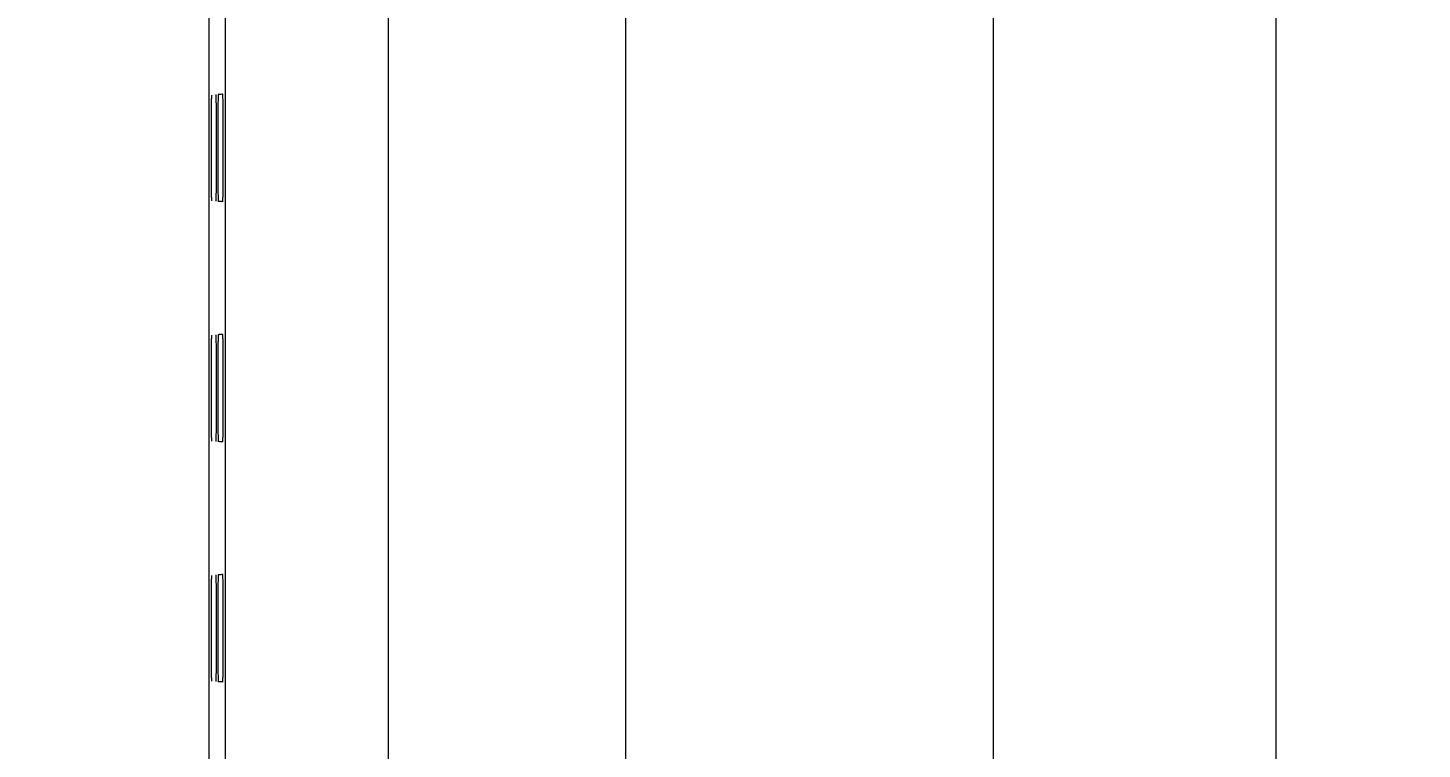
# Model space of a CAD drawing. Header units: millimetres. Extents: x -195 to 1349, y 148 to 750.
# Drawn here: x 1254.91 to 1281.02, y 420.97 to 434.49 of the extents above; entities that cross this region are included whole.
import ezdxf

# ---------------------------------------------------------------- set-up
doc = ezdxf.new("R2010")
doc.units = ezdxf.units.MM
doc.layers.get('0').update_dxf_attribs({"linetype": 'CONTINUOUS'})
doc.layers.get('Defpoints').update_dxf_attribs({"linetype": 'CONTINUOUS'})
doc.layers.add('4', color=7, linetype='CONTINUOUS', true_color=0xffffff)
doc.styles.add('ROMANC', font='romanc.shx', dxfattribs={"bigfont": 'gbcbig.shx'})
doc.dimstyles.new('YanXiu', dxfattribs={"dimtxt": 3.5, "dimasz": 2.2, "dimexe": 0.66, "dimexo": 0.66, "dimgap": 0.66, "dimtad": 0, "dimdec": 1, "dimdsep": 46, "dimtxsty": 'ROMANC', "dimcen": 0, "dimclrd": 131, "dimclre": 131, "dimclrt": 42, "dimazin": 2, "dimtfac": 1, "dimtdec": 1, "dimtofl": 0, "dimtmove": 0, "dimatfit": 3, "dimfxl": 1, "dimlwd": 5, "dimlwe": 5, "dimarcsym": 0})

# ---------------------------------------------------------------- blocks, each defined once
blk = doc.blocks.new('*D57')
at = {"color": 131, "lineweight": 5, "transparency": 16777216}
for p, q in [((1258.018, 492.781), (1285.866, 492.781)), ((1285.206, 490.581), (1285.206, 412.229)), ((1285.206, 319.889), (1285.206, 398.242)), ((1258.693, 317.689), (1285.866, 317.689))]:
    blk.add_line(p, q, dxfattribs=at)
at = {"color": 131, "lineweight": 18, "transparency": 16777216}
for points in [[(1284.839, 490.581), (1285.573, 490.581), (1285.206, 492.781)], [(1284.839, 319.889), (1285.573, 319.889), (1285.206, 317.689)]]:
    blk.add_solid(points, dxfattribs=at)
at = {"layer": 'Defpoints', "color": 0, "lineweight": 18, "transparency": 16777216}
for p in [(1257.358, 492.781), (1258.033, 317.689), (1285.206, 317.689)]:
    blk.add_point(p, dxfattribs=at)
at = {"color": 42, "lineweight": 18, "transparency": 16777216, "insert": (1285.206, 405.235), "char_height": 3.5, "attachment_point": 5, "rotation": 90, "style": 'ROMANC'}
blk.add_mtext('175.1', dxfattribs=at)
blk = doc.blocks.new('*D60')
at = {"color": 131, "lineweight": 5, "transparency": 16777216}
for p, q in [((1251.369, 470.733), (1266.762, 470.733)), ((1266.102, 468.533), (1266.102, 409.729)), ((1266.102, 341.938), (1266.102, 400.742)), ((1250.651, 339.738), (1266.762, 339.738))]:
    blk.add_line(p, q, dxfattribs=at)
at = {"color": 131, "lineweight": 18, "transparency": 16777216}
for points in [[(1265.735, 468.533), (1266.469, 468.533), (1266.102, 470.733)], [(1265.735, 341.938), (1266.469, 341.938), (1266.102, 339.738)]]:
    blk.add_solid(points, dxfattribs=at)
at = {"layer": 'Defpoints', "color": 0, "lineweight": 18, "transparency": 16777216}
for p in [(1250.709, 470.733), (1249.991, 339.738), (1266.102, 339.738)]:
    blk.add_point(p, dxfattribs=at)
at = {"color": 42, "lineweight": 18, "transparency": 16777216, "insert": (1266.102, 405.235), "char_height": 3.5, "attachment_point": 5, "rotation": 90, "style": 'ROMANC'}
blk.add_mtext('131', dxfattribs=at)
blk = doc.blocks.new('*D61')
at = {"color": 131, "lineweight": 5, "transparency": 16777216}
for p, q in [((1248.12, 488.732), (1273.648, 488.732)), ((1272.988, 486.532), (1272.988, 410.145)), ((1272.988, 323.939), (1272.988, 400.325)), ((1248.12, 321.739), (1273.648, 321.739))]:
    blk.add_line(p, q, dxfattribs=at)
at = {"color": 131, "lineweight": 18, "transparency": 16777216}
for points in [[(1272.621, 486.532), (1273.355, 486.532), (1272.988, 488.732)], [(1272.621, 323.939), (1273.355, 323.939), (1272.988, 321.739)]]:
    blk.add_solid(points, dxfattribs=at)
at = {"layer": 'Defpoints', "color": 0, "lineweight": 18, "transparency": 16777216}
for p in [(1247.46, 488.732), (1247.46, 321.739), (1272.988, 321.739)]:
    blk.add_point(p, dxfattribs=at)
at = {"color": 42, "lineweight": 18, "transparency": 16777216, "insert": (1272.988, 405.235), "char_height": 3.5, "attachment_point": 5, "rotation": 90, "style": 'ROMANC'}
blk.add_mtext('167', dxfattribs=at)
blk = doc.blocks.new('*D62')
at = {"color": 131, "lineweight": 5, "transparency": 16777216}
for p, q in [((1256.338, 491.231), (1278.941, 491.231)), ((1278.281, 489.031), (1278.281, 410.145)), ((1278.281, 321.439), (1278.281, 400.325)), ((1257.583, 319.239), (1278.941, 319.239))]:
    blk.add_line(p, q, dxfattribs=at)
at = {"color": 131, "lineweight": 18, "transparency": 16777216}
for points in [[(1277.914, 489.031), (1278.648, 489.031), (1278.281, 491.231)], [(1277.914, 321.439), (1278.648, 321.439), (1278.281, 319.239)]]:
    blk.add_solid(points, dxfattribs=at)
at = {"layer": 'Defpoints', "color": 0, "lineweight": 18, "transparency": 16777216}
for p in [(1255.678, 491.231), (1256.923, 319.239), (1278.281, 319.239)]:
    blk.add_point(p, dxfattribs=at)
at = {"color": 42, "lineweight": 18, "transparency": 16777216, "insert": (1278.281, 405.235), "char_height": 3.5, "attachment_point": 5, "rotation": 90, "style": 'ROMANC'}
blk.add_mtext('172', dxfattribs=at)
blk = doc.blocks.new('*D63')
at = {"color": 131, "lineweight": 5, "transparency": 16777216}
for p, q in [((1244.605, 499.735), (1291.557, 499.735)), ((1290.897, 497.535), (1290.897, 410.145)), ((1290.897, 312.935), (1290.897, 400.325)), ((1244.997, 310.735), (1291.557, 310.735))]:
    blk.add_line(p, q, dxfattribs=at)
at = {"color": 131, "lineweight": 18, "transparency": 16777216}
for points in [[(1290.53, 497.535), (1291.264, 497.535), (1290.897, 499.735)], [(1290.53, 312.935), (1291.264, 312.935), (1290.897, 310.735)]]:
    blk.add_solid(points, dxfattribs=at)
at = {"layer": 'Defpoints', "color": 0, "lineweight": 18, "transparency": 16777216}
for p in [(1243.945, 499.735), (1244.337, 310.735), (1290.897, 310.735)]:
    blk.add_point(p, dxfattribs=at)
at = {"color": 42, "lineweight": 18, "transparency": 16777216, "insert": (1290.897, 405.235), "char_height": 3.5, "attachment_point": 5, "rotation": 90, "style": 'ROMANC'}
blk.add_mtext('189', dxfattribs=at)
blk = doc.blocks.new('*D64')
at = {"color": 131, "lineweight": 5, "transparency": 16777216}
for p, q in [((1260.272, 505.033), (1297.486, 505.033)), ((1296.826, 502.833), (1296.826, 412.645)), ((1296.826, 307.638), (1296.826, 397.825)), ((1259.363, 305.438), (1297.486, 305.438))]:
    blk.add_line(p, q, dxfattribs=at)
at = {"color": 131, "lineweight": 18, "transparency": 16777216}
for points in [[(1296.46, 502.833), (1297.193, 502.833), (1296.826, 505.033)], [(1296.46, 307.638), (1297.193, 307.638), (1296.826, 305.438)]]:
    blk.add_solid(points, dxfattribs=at)
at = {"layer": 'Defpoints', "color": 0, "lineweight": 18, "transparency": 16777216}
for p in [(1259.612, 505.033), (1296.826, 505.033), (1258.703, 305.438)]:
    blk.add_point(p, dxfattribs=at)
at = {"color": 42, "lineweight": 18, "transparency": 16777216, "insert": (1296.826, 405.235), "char_height": 3.5, "attachment_point": 5, "rotation": 90, "style": 'ROMANC'}
blk.add_mtext('199.6', dxfattribs=at)

msp = doc.modelspace()

# ---------------------------------------------------------------- linework, layer by layer
at = {"layer": '4', "color": 7, "linetype": 'Continuous', "lineweight": 18}
for p, q in [((1261.659, 493.431), (1261.659, 317.039)), ((1258.609, 317.689), (1258.609, 492.781))]:
    msp.add_line(p, q, dxfattribs=at)
for points, knots in [([(1258.301, 455.985), (1258.301, 455.879), (1258.301, 455.773), (1258.301, 438.856), (1258.301, 422.046), (1258.301, 388.425), (1258.301, 371.614), (1258.301, 354.698), (1258.301, 354.591), (1258.301, 354.485)], [0, 0, 0, 0, 0.003136, 0.003136, 0.5, 0.5, 0.996864, 0.996864, 1, 1, 1, 1]), ([(1258.348, 433.227), (1258.348, 433.227), (1258.348, 433.221), (1258.347, 433.202), (1258.347, 433.194), (1258.347, 433.175), (1258.347, 433.164), (1258.346, 433.139), (1258.346, 433.112), (1258.346, 433.078), (1258.345, 433.051), (1258.345, 433.042), (1258.345, 433.023), (1258.345, 433.013), (1258.345, 432.981), (1258.345, 432.96), (1258.344, 432.891), (1258.344, 432.841), (1258.344, 432.773), (1258.344, 432.76), (1258.344, 432.732), (1258.344, 432.717), (1258.344, 432.674), (1258.344, 432.645), (1258.344, 432.586), (1258.343, 432.555), (1258.343, 432.509), (1258.343, 432.493), (1258.343, 432.461), (1258.343, 432.445), (1258.343, 432.397), (1258.343, 432.333), (1258.343, 432.269), (1258.343, 432.204), (1258.343, 432.171), (1258.343, 432.123), (1258.343, 432.106), (1258.343, 432.074), (1258.343, 431.994), (1258.343, 431.917), (1258.344, 431.842), (1258.344, 431.827), (1258.344, 431.797), (1258.344, 431.783), (1258.344, 431.739), (1258.344, 431.712), (1258.344, 431.631), (1258.344, 431.581), (1258.345, 431.523), (1258.345, 431.512), (1258.345, 431.49), (1258.345, 431.479), (1258.345, 431.448), (1258.345, 431.429), (1258.346, 431.393), (1258.346, 431.376), (1258.346, 431.346), (1258.346, 431.332), (1258.347, 431.307), (1258.347, 431.285), (1258.347, 431.269), (1258.348, 431.256), (1258.348, 431.251), (1258.348, 431.245), (1258.348, 431.243), (1258.348, 431.243)], [0, 0, 0, 0, 0.0625, 0.0625, 0.09375, 0.09375, 0.125, 0.125, 0.15625, 0.1875, 0.1875, 0.203125, 0.203125, 0.21875, 0.21875, 0.25, 0.25, 0.3125, 0.3125, 0.328125, 0.328125, 0.34375, 0.34375, 0.375, 0.375, 0.40625, 0.40625, 0.421875, 0.421875, 0.4375, 0.4375, 0.46875, 0.5, 0.5, 0.53125, 0.53125, 0.546875, 0.546875, 0.5625, 0.625, 0.625, 0.640625, 0.640625, 0.65625, 0.65625, 0.6875, 0.6875, 0.75, 0.75, 0.765625, 0.765625, 0.78125, 0.78125, 0.8125, 0.8125, 0.84375, 0.84375, 0.875, 0.875, 0.90625, 0.9375, 0.9375, 0.96875, 0.96875, 1, 1, 1, 1]), ([(1258.438, 431.237), (1258.438, 431.237), (1258.438, 431.243), (1258.439, 431.262), (1258.439, 431.27), (1258.439, 431.285), (1258.439, 431.29), (1258.439, 431.301), (1258.439, 431.307), (1258.44, 431.325), (1258.44, 431.353), (1258.44, 431.387), (1258.441, 431.414), (1258.441, 431.423), (1258.441, 431.443), (1258.441, 431.453), (1258.441, 431.484), (1258.441, 431.506), (1258.442, 431.575), (1258.442, 431.625), (1258.442, 431.694), (1258.442, 431.708), (1258.442, 431.736), (1258.442, 431.75), (1258.442, 431.793), (1258.442, 431.823), (1258.442, 431.883), (1258.443, 431.913), (1258.443, 431.96), (1258.443, 431.976), (1258.443, 432.008), (1258.443, 432.024), (1258.443, 432.072), (1258.443, 432.137), (1258.443, 432.202), (1258.443, 432.267), (1258.443, 432.3), (1258.443, 432.349), (1258.443, 432.365), (1258.443, 432.398), (1258.443, 432.478), (1258.443, 432.556), (1258.442, 432.632), (1258.442, 432.647), (1258.442, 432.676), (1258.442, 432.691), (1258.442, 432.734), (1258.442, 432.762), (1258.442, 432.844), (1258.442, 432.894), (1258.441, 432.952), (1258.441, 432.964), (1258.441, 432.986), (1258.441, 432.996), (1258.441, 433.027), (1258.441, 433.047), (1258.44, 433.083), (1258.44, 433.1), (1258.44, 433.131), (1258.44, 433.145), (1258.439, 433.17), (1258.439, 433.192), (1258.439, 433.208), (1258.438, 433.221), (1258.438, 433.226), (1258.438, 433.232), (1258.438, 433.234), (1258.438, 433.234)], [0, 0, 0, 0, 0.0625, 0.0625, 0.09375, 0.09375, 0.109375, 0.109375, 0.125, 0.125, 0.15625, 0.1875, 0.1875, 0.203125, 0.203125, 0.21875, 0.21875, 0.25, 0.25, 0.3125, 0.3125, 0.328125, 0.328125, 0.34375, 0.34375, 0.375, 0.375, 0.40625, 0.40625, 0.421875, 0.421875, 0.4375, 0.4375, 0.46875, 0.5, 0.5, 0.53125, 0.53125, 0.546875, 0.546875, 0.5625, 0.625, 0.625, 0.640625, 0.640625, 0.65625, 0.65625, 0.6875, 0.6875, 0.75, 0.75, 0.765625, 0.765625, 0.78125, 0.78125, 0.8125, 0.8125, 0.84375, 0.84375, 0.875, 0.875, 0.90625, 0.9375, 0.9375, 0.96875, 0.96875, 1, 1, 1, 1]), ([(1258.474, 433.236), (1258.474, 433.236), (1258.473, 433.23), (1258.473, 433.211), (1258.473, 433.203), (1258.472, 433.184), (1258.472, 433.172), (1258.472, 433.147), (1258.472, 433.119), (1258.471, 433.086), (1258.471, 433.059), (1258.471, 433.049), (1258.471, 433.03), (1258.471, 433.019), (1258.471, 432.988), (1258.471, 432.966), (1258.47, 432.897), (1258.47, 432.847), (1258.47, 432.778), (1258.47, 432.764), (1258.47, 432.736), (1258.47, 432.722), (1258.469, 432.678), (1258.469, 432.649), (1258.469, 432.589), (1258.469, 432.558), (1258.469, 432.511), (1258.469, 432.495), (1258.469, 432.463), (1258.469, 432.447), (1258.469, 432.399), (1258.469, 432.334), (1258.469, 432.269), (1258.469, 432.204), (1258.469, 432.171), (1258.469, 432.122), (1258.469, 432.105), (1258.469, 432.073), (1258.469, 431.992), (1258.469, 431.914), (1258.469, 431.838), (1258.469, 431.823), (1258.469, 431.793), (1258.469, 431.779), (1258.47, 431.735), (1258.47, 431.707), (1258.47, 431.626), (1258.47, 431.575), (1258.47, 431.517), (1258.471, 431.505), (1258.471, 431.483), (1258.471, 431.473), (1258.471, 431.441), (1258.471, 431.422), (1258.471, 431.386), (1258.471, 431.369), (1258.472, 431.338), (1258.472, 431.324), (1258.472, 431.298), (1258.473, 431.276), (1258.473, 431.26), (1258.473, 431.248), (1258.473, 431.243), (1258.474, 431.236), (1258.474, 431.234), (1258.474, 431.234)], [0, 0, 0, 0, 0.0625, 0.0625, 0.09375, 0.09375, 0.125, 0.125, 0.15625, 0.1875, 0.1875, 0.203125, 0.203125, 0.21875, 0.21875, 0.25, 0.25, 0.3125, 0.3125, 0.328125, 0.328125, 0.34375, 0.34375, 0.375, 0.375, 0.40625, 0.40625, 0.421875, 0.421875, 0.4375, 0.4375, 0.46875, 0.5, 0.5, 0.53125, 0.53125, 0.546875, 0.546875, 0.5625, 0.625, 0.625, 0.640625, 0.640625, 0.65625, 0.65625, 0.6875, 0.6875, 0.75, 0.75, 0.765625, 0.765625, 0.78125, 0.78125, 0.8125, 0.8125, 0.84375, 0.84375, 0.875, 0.875, 0.90625, 0.9375, 0.9375, 0.96875, 0.96875, 1, 1, 1, 1]), ([(1258.563, 433.242), (1258.55, 433.241), (1258.537, 433.241), (1258.514, 433.239), (1258.505, 433.238), (1258.489, 433.237), (1258.481, 433.237), (1258.474, 433.236)], [0, 0, 0, 0, 0.448295, 0.448295, 0.75351, 0.75351, 1, 1, 1, 1]), ([(1258.563, 431.228), (1258.564, 431.228), (1258.564, 431.235), (1258.564, 431.254), (1258.565, 431.262), (1258.565, 431.276), (1258.565, 431.281), (1258.565, 431.293), (1258.565, 431.299), (1258.565, 431.317), (1258.566, 431.346), (1258.566, 431.379), (1258.566, 431.407), (1258.566, 431.416), (1258.566, 431.436), (1258.567, 431.446), (1258.567, 431.478), (1258.567, 431.5), (1258.567, 431.569), (1258.567, 431.62), (1258.568, 431.689), (1258.568, 431.703), (1258.568, 431.731), (1258.568, 431.746), (1258.568, 431.789), (1258.568, 431.819), (1258.568, 431.88), (1258.568, 431.911), (1258.568, 431.958), (1258.568, 431.974), (1258.568, 432.006), (1258.568, 432.022), (1258.568, 432.071), (1258.569, 432.136), (1258.569, 432.202), (1258.569, 432.267), (1258.569, 432.3), (1258.569, 432.35), (1258.569, 432.366), (1258.568, 432.399), (1258.568, 432.48), (1258.568, 432.559), (1258.568, 432.635), (1258.568, 432.65), (1258.568, 432.68), (1258.568, 432.695), (1258.568, 432.739), (1258.568, 432.767), (1258.567, 432.849), (1258.567, 432.9), (1258.567, 432.959), (1258.567, 432.97), (1258.567, 432.992), (1258.567, 433.003), (1258.566, 433.034), (1258.566, 433.054), (1258.566, 433.091), (1258.566, 433.107), (1258.566, 433.139), (1258.565, 433.153), (1258.565, 433.178), (1258.565, 433.2), (1258.564, 433.216), (1258.564, 433.229), (1258.564, 433.234), (1258.564, 433.241), (1258.563, 433.242), (1258.563, 433.242)], [0, 0, 0, 0, 0.0625, 0.0625, 0.09375, 0.09375, 0.109375, 0.109375, 0.125, 0.125, 0.15625, 0.1875, 0.1875, 0.203125, 0.203125, 0.21875, 0.21875, 0.25, 0.25, 0.3125, 0.3125, 0.328125, 0.328125, 0.34375, 0.34375, 0.375, 0.375, 0.40625, 0.40625, 0.421875, 0.421875, 0.4375, 0.4375, 0.46875, 0.5, 0.5, 0.53125, 0.53125, 0.546875, 0.546875, 0.5625, 0.625, 0.625, 0.640625, 0.640625, 0.65625, 0.65625, 0.6875, 0.6875, 0.75, 0.75, 0.765625, 0.765625, 0.78125, 0.78125, 0.8125, 0.8125, 0.84375, 0.84375, 0.875, 0.875, 0.90625, 0.9375, 0.9375, 0.96875, 0.96875, 1, 1, 1, 1]), ([(1258.563, 431.228), (1258.55, 431.229), (1258.537, 431.23), (1258.514, 431.232), (1258.505, 431.232), (1258.489, 431.233), (1258.481, 431.234), (1258.474, 431.234)], [0, 0, 0, 0, 0.448296, 0.448296, 0.75351, 0.75351, 1, 1, 1, 1]), ([(1258.348, 428.727), (1258.348, 428.727), (1258.348, 428.721), (1258.347, 428.702), (1258.347, 428.694), (1258.347, 428.675), (1258.347, 428.664), (1258.346, 428.639), (1258.346, 428.612), (1258.346, 428.578), (1258.345, 428.551), (1258.345, 428.542), (1258.345, 428.523), (1258.345, 428.513), (1258.345, 428.481), (1258.345, 428.46), (1258.344, 428.391), (1258.344, 428.341), (1258.344, 428.273), (1258.344, 428.26), (1258.344, 428.232), (1258.344, 428.217), (1258.344, 428.174), (1258.344, 428.145), (1258.344, 428.086), (1258.343, 428.055), (1258.343, 428.009), (1258.343, 427.993), (1258.343, 427.961), (1258.343, 427.945), (1258.343, 427.897), (1258.343, 427.833), (1258.343, 427.769), (1258.343, 427.704), (1258.343, 427.671), (1258.343, 427.623), (1258.343, 427.606), (1258.343, 427.574), (1258.343, 427.494), (1258.343, 427.417), (1258.344, 427.342), (1258.344, 427.327), (1258.344, 427.297), (1258.344, 427.283), (1258.344, 427.239), (1258.344, 427.212), (1258.344, 427.131), (1258.344, 427.081), (1258.345, 427.023), (1258.345, 427.012), (1258.345, 426.99), (1258.345, 426.979), (1258.345, 426.948), (1258.345, 426.929), (1258.346, 426.893), (1258.346, 426.876), (1258.346, 426.846), (1258.346, 426.832), (1258.347, 426.807), (1258.347, 426.785), (1258.347, 426.769), (1258.348, 426.756), (1258.348, 426.751), (1258.348, 426.745), (1258.348, 426.743), (1258.348, 426.743)], [0, 0, 0, 0, 0.0625, 0.0625, 0.09375, 0.09375, 0.125, 0.125, 0.15625, 0.1875, 0.1875, 0.203125, 0.203125, 0.21875, 0.21875, 0.25, 0.25, 0.3125, 0.3125, 0.328125, 0.328125, 0.34375, 0.34375, 0.375, 0.375, 0.40625, 0.40625, 0.421875, 0.421875, 0.4375, 0.4375, 0.46875, 0.5, 0.5, 0.53125, 0.53125, 0.546875, 0.546875, 0.5625, 0.625, 0.625, 0.640625, 0.640625, 0.65625, 0.65625, 0.6875, 0.6875, 0.75, 0.75, 0.765625, 0.765625, 0.78125, 0.78125, 0.8125, 0.8125, 0.84375, 0.84375, 0.875, 0.875, 0.90625, 0.9375, 0.9375, 0.96875, 0.96875, 1, 1, 1, 1]), ([(1258.438, 426.737), (1258.438, 426.737), (1258.438, 426.743), (1258.439, 426.762), (1258.439, 426.77), (1258.439, 426.785), (1258.439, 426.79), (1258.439, 426.801), (1258.439, 426.807), (1258.44, 426.825), (1258.44, 426.853), (1258.44, 426.887), (1258.441, 426.914), (1258.441, 426.923), (1258.441, 426.943), (1258.441, 426.953), (1258.441, 426.984), (1258.441, 427.006), (1258.442, 427.075), (1258.442, 427.125), (1258.442, 427.194), (1258.442, 427.208), (1258.442, 427.236), (1258.442, 427.25), (1258.442, 427.293), (1258.442, 427.323), (1258.442, 427.383), (1258.443, 427.413), (1258.443, 427.46), (1258.443, 427.476), (1258.443, 427.508), (1258.443, 427.524), (1258.443, 427.572), (1258.443, 427.637), (1258.443, 427.702), (1258.443, 427.767), (1258.443, 427.8), (1258.443, 427.849), (1258.443, 427.865), (1258.443, 427.898), (1258.443, 427.978), (1258.443, 428.056), (1258.442, 428.132), (1258.442, 428.147), (1258.442, 428.176), (1258.442, 428.191), (1258.442, 428.234), (1258.442, 428.262), (1258.442, 428.344), (1258.442, 428.394), (1258.441, 428.452), (1258.441, 428.464), (1258.441, 428.486), (1258.441, 428.496), (1258.441, 428.527), (1258.441, 428.547), (1258.44, 428.583), (1258.44, 428.6), (1258.44, 428.631), (1258.44, 428.645), (1258.439, 428.67), (1258.439, 428.692), (1258.439, 428.708), (1258.438, 428.721), (1258.438, 428.726), (1258.438, 428.732), (1258.438, 428.734), (1258.438, 428.734)], [0, 0, 0, 0, 0.0625, 0.0625, 0.09375, 0.09375, 0.109375, 0.109375, 0.125, 0.125, 0.15625, 0.1875, 0.1875, 0.203125, 0.203125, 0.21875, 0.21875, 0.25, 0.25, 0.3125, 0.3125, 0.328125, 0.328125, 0.34375, 0.34375, 0.375, 0.375, 0.40625, 0.40625, 0.421875, 0.421875, 0.4375, 0.4375, 0.46875, 0.5, 0.5, 0.53125, 0.53125, 0.546875, 0.546875, 0.5625, 0.625, 0.625, 0.640625, 0.640625, 0.65625, 0.65625, 0.6875, 0.6875, 0.75, 0.75, 0.765625, 0.765625, 0.78125, 0.78125, 0.8125, 0.8125, 0.84375, 0.84375, 0.875, 0.875, 0.90625, 0.9375, 0.9375, 0.96875, 0.96875, 1, 1, 1, 1]), ([(1258.474, 428.736), (1258.474, 428.736), (1258.473, 428.73), (1258.473, 428.711), (1258.473, 428.703), (1258.472, 428.684), (1258.472, 428.672), (1258.472, 428.647), (1258.472, 428.619), (1258.471, 428.586), (1258.471, 428.559), (1258.471, 428.549), (1258.471, 428.53), (1258.471, 428.519), (1258.471, 428.488), (1258.471, 428.466), (1258.47, 428.397), (1258.47, 428.347), (1258.47, 428.278), (1258.47, 428.264), (1258.47, 428.236), (1258.47, 428.222), (1258.469, 428.178), (1258.469, 428.149), (1258.469, 428.089), (1258.469, 428.058), (1258.469, 428.011), (1258.469, 427.995), (1258.469, 427.963), (1258.469, 427.947), (1258.469, 427.899), (1258.469, 427.834), (1258.469, 427.769), (1258.469, 427.704), (1258.469, 427.671), (1258.469, 427.622), (1258.469, 427.605), (1258.469, 427.573), (1258.469, 427.492), (1258.469, 427.414), (1258.469, 427.338), (1258.469, 427.323), (1258.469, 427.293), (1258.469, 427.279), (1258.47, 427.235), (1258.47, 427.207), (1258.47, 427.126), (1258.47, 427.075), (1258.47, 427.017), (1258.471, 427.005), (1258.471, 426.983), (1258.471, 426.973), (1258.471, 426.941), (1258.471, 426.922), (1258.471, 426.886), (1258.471, 426.869), (1258.472, 426.838), (1258.472, 426.824), (1258.472, 426.798), (1258.473, 426.776), (1258.473, 426.76), (1258.473, 426.748), (1258.473, 426.743), (1258.474, 426.736), (1258.474, 426.734), (1258.474, 426.734)], [0, 0, 0, 0, 0.0625, 0.0625, 0.09375, 0.09375, 0.125, 0.125, 0.15625, 0.1875, 0.1875, 0.203125, 0.203125, 0.21875, 0.21875, 0.25, 0.25, 0.3125, 0.3125, 0.328125, 0.328125, 0.34375, 0.34375, 0.375, 0.375, 0.40625, 0.40625, 0.421875, 0.421875, 0.4375, 0.4375, 0.46875, 0.5, 0.5, 0.53125, 0.53125, 0.546875, 0.546875, 0.5625, 0.625, 0.625, 0.640625, 0.640625, 0.65625, 0.65625, 0.6875, 0.6875, 0.75, 0.75, 0.765625, 0.765625, 0.78125, 0.78125, 0.8125, 0.8125, 0.84375, 0.84375, 0.875, 0.875, 0.90625, 0.9375, 0.9375, 0.96875, 0.96875, 1, 1, 1, 1]), ([(1258.563, 428.742), (1258.55, 428.741), (1258.537, 428.741), (1258.514, 428.739), (1258.505, 428.738), (1258.489, 428.737), (1258.481, 428.737), (1258.474, 428.736)], [0, 0, 0, 0, 0.448295, 0.448295, 0.75351, 0.75351, 1, 1, 1, 1]), ([(1258.563, 426.728), (1258.564, 426.728), (1258.564, 426.735), (1258.564, 426.754), (1258.565, 426.762), (1258.565, 426.776), (1258.565, 426.781), (1258.565, 426.793), (1258.565, 426.799), (1258.565, 426.817), (1258.566, 426.846), (1258.566, 426.879), (1258.566, 426.907), (1258.566, 426.916), (1258.566, 426.936), (1258.567, 426.946), (1258.567, 426.978), (1258.567, 427), (1258.567, 427.069), (1258.567, 427.12), (1258.568, 427.189), (1258.568, 427.203), (1258.568, 427.231), (1258.568, 427.246), (1258.568, 427.289), (1258.568, 427.319), (1258.568, 427.38), (1258.568, 427.411), (1258.568, 427.458), (1258.568, 427.474), (1258.568, 427.506), (1258.568, 427.522), (1258.568, 427.571), (1258.569, 427.636), (1258.569, 427.702), (1258.569, 427.767), (1258.569, 427.8), (1258.569, 427.85), (1258.569, 427.866), (1258.568, 427.899), (1258.568, 427.98), (1258.568, 428.059), (1258.568, 428.135), (1258.568, 428.15), (1258.568, 428.18), (1258.568, 428.195), (1258.568, 428.239), (1258.568, 428.267), (1258.567, 428.349), (1258.567, 428.4), (1258.567, 428.459), (1258.567, 428.47), (1258.567, 428.492), (1258.567, 428.503), (1258.566, 428.534), (1258.566, 428.554), (1258.566, 428.591), (1258.566, 428.607), (1258.566, 428.639), (1258.565, 428.653), (1258.565, 428.678), (1258.565, 428.7), (1258.564, 428.716), (1258.564, 428.729), (1258.564, 428.734), (1258.564, 428.741), (1258.563, 428.742), (1258.563, 428.742)], [0, 0, 0, 0, 0.0625, 0.0625, 0.09375, 0.09375, 0.109375, 0.109375, 0.125, 0.125, 0.15625, 0.1875, 0.1875, 0.203125, 0.203125, 0.21875, 0.21875, 0.25, 0.25, 0.3125, 0.3125, 0.328125, 0.328125, 0.34375, 0.34375, 0.375, 0.375, 0.40625, 0.40625, 0.421875, 0.421875, 0.4375, 0.4375, 0.46875, 0.5, 0.5, 0.53125, 0.53125, 0.546875, 0.546875, 0.5625, 0.625, 0.625, 0.640625, 0.640625, 0.65625, 0.65625, 0.6875, 0.6875, 0.75, 0.75, 0.765625, 0.765625, 0.78125, 0.78125, 0.8125, 0.8125, 0.84375, 0.84375, 0.875, 0.875, 0.90625, 0.9375, 0.9375, 0.96875, 0.96875, 1, 1, 1, 1]), ([(1258.563, 426.728), (1258.55, 426.729), (1258.537, 426.73), (1258.514, 426.732), (1258.505, 426.732), (1258.489, 426.733), (1258.481, 426.734), (1258.474, 426.734)], [0, 0, 0, 0, 0.448296, 0.448296, 0.75351, 0.75351, 1, 1, 1, 1]), ([(1258.348, 424.227), (1258.348, 424.227), (1258.348, 424.221), (1258.347, 424.202), (1258.347, 424.194), (1258.347, 424.175), (1258.347, 424.164), (1258.346, 424.139), (1258.346, 424.112), (1258.346, 424.078), (1258.345, 424.051), (1258.345, 424.042), (1258.345, 424.023), (1258.345, 424.013), (1258.345, 423.981), (1258.345, 423.96), (1258.344, 423.891), (1258.344, 423.841), (1258.344, 423.773), (1258.344, 423.76), (1258.344, 423.732), (1258.344, 423.717), (1258.344, 423.674), (1258.344, 423.645), (1258.344, 423.586), (1258.343, 423.555), (1258.343, 423.509), (1258.343, 423.493), (1258.343, 423.461), (1258.343, 423.445), (1258.343, 423.397), (1258.343, 423.333), (1258.343, 423.269), (1258.343, 423.204), (1258.343, 423.171), (1258.343, 423.123), (1258.343, 423.106), (1258.343, 423.074), (1258.343, 422.994), (1258.343, 422.917), (1258.344, 422.842), (1258.344, 422.827), (1258.344, 422.797), (1258.344, 422.783), (1258.344, 422.739), (1258.344, 422.712), (1258.344, 422.631), (1258.344, 422.581), (1258.345, 422.523), (1258.345, 422.512), (1258.345, 422.49), (1258.345, 422.479), (1258.345, 422.448), (1258.345, 422.429), (1258.346, 422.393), (1258.346, 422.376), (1258.346, 422.346), (1258.346, 422.332), (1258.347, 422.307), (1258.347, 422.285), (1258.347, 422.269), (1258.348, 422.256), (1258.348, 422.251), (1258.348, 422.245), (1258.348, 422.243), (1258.348, 422.243)], [0, 0, 0, 0, 0.0625, 0.0625, 0.09375, 0.09375, 0.125, 0.125, 0.15625, 0.1875, 0.1875, 0.203125, 0.203125, 0.21875, 0.21875, 0.25, 0.25, 0.3125, 0.3125, 0.328125, 0.328125, 0.34375, 0.34375, 0.375, 0.375, 0.40625, 0.40625, 0.421875, 0.421875, 0.4375, 0.4375, 0.46875, 0.5, 0.5, 0.53125, 0.53125, 0.546875, 0.546875, 0.5625, 0.625, 0.625, 0.640625, 0.640625, 0.65625, 0.65625, 0.6875, 0.6875, 0.75, 0.75, 0.765625, 0.765625, 0.78125, 0.78125, 0.8125, 0.8125, 0.84375, 0.84375, 0.875, 0.875, 0.90625, 0.9375, 0.9375, 0.96875, 0.96875, 1, 1, 1, 1]), ([(1258.438, 422.237), (1258.438, 422.237), (1258.438, 422.243), (1258.439, 422.262), (1258.439, 422.27), (1258.439, 422.285), (1258.439, 422.29), (1258.439, 422.301), (1258.439, 422.307), (1258.44, 422.325), (1258.44, 422.353), (1258.44, 422.387), (1258.441, 422.414), (1258.441, 422.423), (1258.441, 422.443), (1258.441, 422.453), (1258.441, 422.484), (1258.441, 422.506), (1258.442, 422.575), (1258.442, 422.625), (1258.442, 422.694), (1258.442, 422.708), (1258.442, 422.736), (1258.442, 422.75), (1258.442, 422.793), (1258.442, 422.823), (1258.442, 422.883), (1258.443, 422.913), (1258.443, 422.96), (1258.443, 422.976), (1258.443, 423.008), (1258.443, 423.024), (1258.443, 423.072), (1258.443, 423.137), (1258.443, 423.202), (1258.443, 423.267), (1258.443, 423.3), (1258.443, 423.349), (1258.443, 423.365), (1258.443, 423.398), (1258.443, 423.478), (1258.443, 423.556), (1258.442, 423.632), (1258.442, 423.647), (1258.442, 423.676), (1258.442, 423.691), (1258.442, 423.734), (1258.442, 423.762), (1258.442, 423.844), (1258.442, 423.894), (1258.441, 423.952), (1258.441, 423.964), (1258.441, 423.986), (1258.441, 423.996), (1258.441, 424.027), (1258.441, 424.047), (1258.44, 424.083), (1258.44, 424.1), (1258.44, 424.131), (1258.44, 424.145), (1258.439, 424.17), (1258.439, 424.192), (1258.439, 424.208), (1258.438, 424.221), (1258.438, 424.226), (1258.438, 424.232), (1258.438, 424.234), (1258.438, 424.234)], [0, 0, 0, 0, 0.0625, 0.0625, 0.09375, 0.09375, 0.109375, 0.109375, 0.125, 0.125, 0.15625, 0.1875, 0.1875, 0.203125, 0.203125, 0.21875, 0.21875, 0.25, 0.25, 0.3125, 0.3125, 0.328125, 0.328125, 0.34375, 0.34375, 0.375, 0.375, 0.40625, 0.40625, 0.421875, 0.421875, 0.4375, 0.4375, 0.46875, 0.5, 0.5, 0.53125, 0.53125, 0.546875, 0.546875, 0.5625, 0.625, 0.625, 0.640625, 0.640625, 0.65625, 0.65625, 0.6875, 0.6875, 0.75, 0.75, 0.765625, 0.765625, 0.78125, 0.78125, 0.8125, 0.8125, 0.84375, 0.84375, 0.875, 0.875, 0.90625, 0.9375, 0.9375, 0.96875, 0.96875, 1, 1, 1, 1]), ([(1258.474, 424.236), (1258.474, 424.236), (1258.473, 424.23), (1258.473, 424.211), (1258.473, 424.203), (1258.472, 424.184), (1258.472, 424.172), (1258.472, 424.147), (1258.472, 424.119), (1258.471, 424.086), (1258.471, 424.059), (1258.471, 424.049), (1258.471, 424.03), (1258.471, 424.019), (1258.471, 423.988), (1258.471, 423.966), (1258.47, 423.897), (1258.47, 423.847), (1258.47, 423.778), (1258.47, 423.764), (1258.47, 423.736), (1258.47, 423.722), (1258.469, 423.678), (1258.469, 423.649), (1258.469, 423.589), (1258.469, 423.558), (1258.469, 423.511), (1258.469, 423.495), (1258.469, 423.463), (1258.469, 423.447), (1258.469, 423.399), (1258.469, 423.334), (1258.469, 423.269), (1258.469, 423.204), (1258.469, 423.171), (1258.469, 423.122), (1258.469, 423.105), (1258.469, 423.073), (1258.469, 422.992), (1258.469, 422.914), (1258.469, 422.838), (1258.469, 422.823), (1258.469, 422.793), (1258.469, 422.779), (1258.47, 422.735), (1258.47, 422.707), (1258.47, 422.626), (1258.47, 422.575), (1258.47, 422.517), (1258.471, 422.505), (1258.471, 422.483), (1258.471, 422.473), (1258.471, 422.441), (1258.471, 422.422), (1258.471, 422.386), (1258.471, 422.369), (1258.472, 422.338), (1258.472, 422.324), (1258.472, 422.298), (1258.473, 422.276), (1258.473, 422.26), (1258.473, 422.248), (1258.473, 422.243), (1258.474, 422.236), (1258.474, 422.234), (1258.474, 422.234)], [0, 0, 0, 0, 0.0625, 0.0625, 0.09375, 0.09375, 0.125, 0.125, 0.15625, 0.1875, 0.1875, 0.203125, 0.203125, 0.21875, 0.21875, 0.25, 0.25, 0.3125, 0.3125, 0.328125, 0.328125, 0.34375, 0.34375, 0.375, 0.375, 0.40625, 0.40625, 0.421875, 0.421875, 0.4375, 0.4375, 0.46875, 0.5, 0.5, 0.53125, 0.53125, 0.546875, 0.546875, 0.5625, 0.625, 0.625, 0.640625, 0.640625, 0.65625, 0.65625, 0.6875, 0.6875, 0.75, 0.75, 0.765625, 0.765625, 0.78125, 0.78125, 0.8125, 0.8125, 0.84375, 0.84375, 0.875, 0.875, 0.90625, 0.9375, 0.9375, 0.96875, 0.96875, 1, 1, 1, 1]), ([(1258.563, 424.242), (1258.55, 424.241), (1258.537, 424.241), (1258.514, 424.239), (1258.505, 424.238), (1258.489, 424.237), (1258.481, 424.237), (1258.474, 424.236)], [0, 0, 0, 0, 0.448295, 0.448295, 0.75351, 0.75351, 1, 1, 1, 1]), ([(1258.563, 422.228), (1258.564, 422.228), (1258.564, 422.235), (1258.564, 422.254), (1258.565, 422.262), (1258.565, 422.276), (1258.565, 422.281), (1258.565, 422.293), (1258.565, 422.299), (1258.565, 422.317), (1258.566, 422.346), (1258.566, 422.379), (1258.566, 422.407), (1258.566, 422.416), (1258.566, 422.436), (1258.567, 422.446), (1258.567, 422.478), (1258.567, 422.5), (1258.567, 422.569), (1258.567, 422.62), (1258.568, 422.689), (1258.568, 422.703), (1258.568, 422.731), (1258.568, 422.746), (1258.568, 422.789), (1258.568, 422.819), (1258.568, 422.88), (1258.568, 422.911), (1258.568, 422.958), (1258.568, 422.974), (1258.568, 423.006), (1258.568, 423.022), (1258.568, 423.071), (1258.569, 423.136), (1258.569, 423.202), (1258.569, 423.267), (1258.569, 423.3), (1258.569, 423.35), (1258.569, 423.366), (1258.568, 423.399), (1258.568, 423.48), (1258.568, 423.559), (1258.568, 423.635), (1258.568, 423.65), (1258.568, 423.68), (1258.568, 423.695), (1258.568, 423.739), (1258.568, 423.767), (1258.567, 423.849), (1258.567, 423.9), (1258.567, 423.959), (1258.567, 423.97), (1258.567, 423.992), (1258.567, 424.003), (1258.566, 424.034), (1258.566, 424.054), (1258.566, 424.091), (1258.566, 424.107), (1258.566, 424.139), (1258.565, 424.153), (1258.565, 424.178), (1258.565, 424.2), (1258.564, 424.216), (1258.564, 424.229), (1258.564, 424.234), (1258.564, 424.241), (1258.563, 424.242), (1258.563, 424.242)], [0, 0, 0, 0, 0.0625, 0.0625, 0.09375, 0.09375, 0.109375, 0.109375, 0.125, 0.125, 0.15625, 0.1875, 0.1875, 0.203125, 0.203125, 0.21875, 0.21875, 0.25, 0.25, 0.3125, 0.3125, 0.328125, 0.328125, 0.34375, 0.34375, 0.375, 0.375, 0.40625, 0.40625, 0.421875, 0.421875, 0.4375, 0.4375, 0.46875, 0.5, 0.5, 0.53125, 0.53125, 0.546875, 0.546875, 0.5625, 0.625, 0.625, 0.640625, 0.640625, 0.65625, 0.65625, 0.6875, 0.6875, 0.75, 0.75, 0.765625, 0.765625, 0.78125, 0.78125, 0.8125, 0.8125, 0.84375, 0.84375, 0.875, 0.875, 0.90625, 0.9375, 0.9375, 0.96875, 0.96875, 1, 1, 1, 1]), ([(1258.563, 422.228), (1258.55, 422.229), (1258.537, 422.23), (1258.514, 422.232), (1258.505, 422.232), (1258.489, 422.233), (1258.481, 422.234), (1258.474, 422.234)], [0, 0, 0, 0, 0.448296, 0.448296, 0.75351, 0.75351, 1, 1, 1, 1])]:
    msp.add_open_spline(points, degree=3, knots=knots, dxfattribs=at)

# ---------------------------------------------------------------- dimensions: what is measured, and where the dimension line sits
at = {"lineweight": 18}
for base, p1, p2, picture, middle in [((1296.826, 505.033), (1258.703, 305.438), (1259.612, 505.033), '*D64', (1296.826, 405.235)), ((1278.281, 319.239), (1255.678, 491.231), (1256.923, 319.239), '*D62', (1278.281, 405.235)), ((1272.988, 321.739), (1247.46, 488.732), (1247.46, 321.739), '*D61', (1272.988, 405.235)), ((1266.102, 339.738), (1250.709, 470.733), (1249.991, 339.738), '*D60', (1266.102, 405.235))]:
    dim = msp.add_linear_dim(base=base, p1=p1, p2=p2, angle=90, dimstyle='YanXiu', dxfattribs=at)
    dim.commit()
    dim.dimension.update_dxf_attribs({"geometry": picture, "text_midpoint": middle})
for base, p1, p2, picture, middle in [((1290.897, 310.735), (1243.945, 499.735), (1244.337, 310.735), '*D63', (1290.897, 405.235)), ((1285.206, 317.689), (1257.358, 492.781), (1258.033, 317.689), '*D57', (1285.206, 405.235))]:
    dim = msp.add_linear_dim(base=base, p1=p1, p2=p2, angle=90, dimstyle='YanXiu', dxfattribs=at)
    dim.commit()
    dim.dimension.update_dxf_attribs({"geometry": picture, "text_midpoint": middle, "dimtype": 160})

doc.saveas('drawing.dxf')
